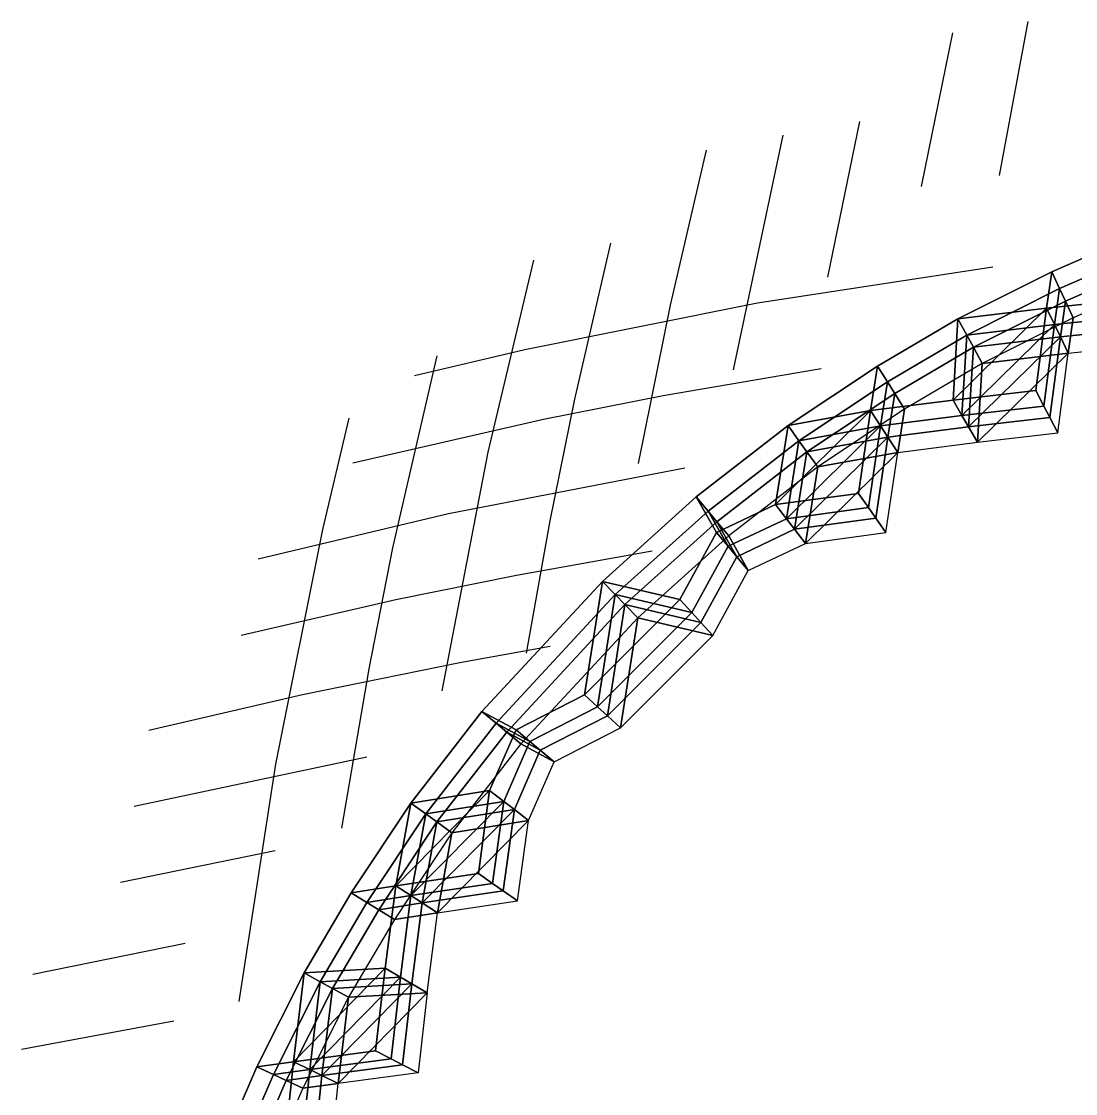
# Model space of a CAD drawing. Extents: x -21.3 to 21.3, y -21.5 to 21.5.
# Drawn here: x -19.89 to -7.74, y 7.7 to 20.06 of the extents above; entities that cross this region are included whole.
import ezdxf

# ---------------------------------------------------------------- set-up
doc = ezdxf.new("R2010")
doc.units = 0

msp = doc.modelspace()

# ---------------------------------------------------------------- linework, layer by layer
at = {"layer": 'Crown wall bottom'}
for points in [[(-7.92185, 16.98522, 29.79575), (-7.97967, 16.56951, 30.0136), (-7.04653, 16.66805, 30.19209), (-6.95393, 17.40565, 29.79473)], [(-7.85433, 16.84046, 29.54181), (-7.91166, 16.42829, 29.7578), (-6.98648, 16.52599, 29.93477), (-6.89466, 17.25731, 29.5408)], [(-7.76431, 16.64744, 29.20322), (-7.82099, 16.24, 29.41674), (-6.9064, 16.33658, 29.59168), (-6.81564, 17.05952, 29.20223)], [(-7.92185, 16.98522, 29.79575), (-7.92185, 16.98522, 29.79575), (-8.99236, 16.44796, 29.79332), (-7.97967, 16.56951, 30.0136)], [(-7.85433, 16.84046, 29.54181), (-7.85433, 16.84046, 29.54181), (-8.91572, 16.30778, 29.5394), (-7.91166, 16.42829, 29.7578)], [(-9.04688, 15.52295, 30.26932), (-9.04688, 15.52295, 30.26932), (-8.10371, 15.63107, 30.48015), (-7.97967, 16.56951, 30.0136)], [(-8.99236, 16.44796, 29.79332), (-8.99236, 16.44796, 29.79332), (-9.04688, 15.52295, 30.26932), (-7.97967, 16.56951, 30.0136)], [(-7.76431, 16.64744, 29.20322), (-7.76431, 16.64744, 29.20322), (-8.81354, 16.12087, 29.20084), (-7.82099, 16.24, 29.41674)], [(-8.99236, 16.44796, 29.79332), (-9.90708, 15.90917, 29.79577), (-9.98647, 15.40254, 30.03452), (-9.04688, 15.52295, 30.26932)], [(-8.96978, 15.39065, 30.01135), (-8.96978, 15.39065, 30.01135), (-8.03465, 15.49785, 30.22038), (-7.91166, 16.42829, 29.7578)], [(-8.91572, 16.30778, 29.5394), (-8.91572, 16.30778, 29.5394), (-8.96978, 15.39065, 30.01135), (-7.91166, 16.42829, 29.7578)], [(-8.91572, 16.30778, 29.5394), (-9.82265, 15.77358, 29.54183), (-9.90135, 15.27127, 29.77854), (-8.96978, 15.39065, 30.01135)], [(-8.86697, 15.21426, 29.66738), (-8.86697, 15.21426, 29.66738), (-7.94256, 15.32022, 29.87401), (-7.82099, 16.24, 29.41674)], [(-8.81354, 16.12087, 29.20084), (-8.81354, 16.12087, 29.20084), (-8.86697, 15.21426, 29.66738), (-7.82099, 16.24, 29.41674)], [(-8.81354, 16.12087, 29.20084), (-9.71007, 15.5928, 29.20324), (-9.78787, 15.09624, 29.43724), (-8.86697, 15.21426, 29.66738)], [(-9.90708, 15.90917, 29.79577), (-9.90708, 15.90917, 29.79577), (-10.9283, 15.23136, 29.79292), (-9.98647, 15.40254, 30.03452)], [(-9.82265, 15.77358, 29.54183), (-9.82265, 15.77358, 29.54183), (-10.83516, 15.10155, 29.539), (-9.90135, 15.27127, 29.77854)], [(-9.71007, 15.5928, 29.20324), (-9.71007, 15.5928, 29.20324), (-10.71098, 14.92847, 29.20044), (-9.78787, 15.09624, 29.43724)], [(-11.07177, 14.33134, 30.18391), (-11.07177, 14.33134, 30.18391), (-10.12586, 14.45946, 30.45375), (-9.98647, 15.40254, 30.03452)], [(-9.98647, 15.40254, 30.03452), (-9.98647, 15.40254, 30.03452), (-10.9283, 15.23136, 29.79292), (-11.07177, 14.33134, 30.18391)], [(-10.9283, 15.23136, 29.79292), (-11.97444, 14.41939, 29.79486), (-11.74517, 14.0134, 30.07849), (-11.07177, 14.33134, 30.18391)], [(-10.97741, 14.2092, 29.92666), (-10.97741, 14.2092, 29.92666), (-10.03956, 14.33623, 30.1942), (-9.90135, 15.27127, 29.77854)], [(-9.90135, 15.27127, 29.77854), (-9.90135, 15.27127, 29.77854), (-10.83516, 15.10155, 29.539), (-10.97741, 14.2092, 29.92666)], [(-10.83516, 15.10155, 29.539), (-11.87239, 14.2965, 29.54093), (-11.64507, 13.89397, 29.82214), (-10.97741, 14.2092, 29.92666)], [(-10.85159, 14.04634, 29.58366), (-10.85159, 14.04634, 29.58366), (-9.92449, 14.17192, 29.84814), (-9.78787, 15.09624, 29.43724)], [(-9.78787, 15.09624, 29.43724), (-9.78787, 15.09624, 29.43724), (-10.71098, 14.92847, 29.20044), (-10.85159, 14.04634, 29.58366)], [(-10.71098, 14.92847, 29.20044), (-11.73631, 14.13264, 29.20235), (-11.5116, 13.73473, 29.48034), (-10.85159, 14.04634, 29.58366)], [(-11.97444, 14.41939, 29.79486), (-13.04614, 13.45621, 29.79545), (-12.16107, 13.24926, 30.25898), (-11.74517, 14.0134, 30.07849)], [(-11.87239, 14.2965, 29.54093), (-12.93495, 13.34152, 29.54151), (-12.05742, 13.13634, 30.00109), (-11.64507, 13.89397, 29.82214)], [(-11.73631, 14.13264, 29.20235), (-12.7867, 13.18861, 29.20292), (-11.91923, 12.98578, 29.65723), (-11.5116, 13.73473, 29.48034)], [(-14.41939, 11.97444, 29.79486), (-14.02915, 11.76349, 30.06399), (-13.24926, 12.16107, 30.25898), (-13.04614, 13.45621, 29.79545)], [(-13.04614, 13.45621, 29.79545), (-13.04614, 13.45621, 29.79545), (-13.24926, 12.16107, 30.25898), (-12.16107, 13.24926, 30.25898)], [(-14.2965, 11.87239, 29.54093), (-13.90958, 11.66324, 29.80776), (-13.13634, 12.05742, 30.00109), (-12.93495, 13.34152, 29.54151)], [(-12.93495, 13.34152, 29.54151), (-12.93495, 13.34152, 29.54151), (-13.13634, 12.05742, 30.00109), (-12.05742, 13.13634, 30.00109)], [(-14.13264, 11.73631, 29.20235), (-13.75016, 11.52956, 29.46612), (-12.98578, 11.91923, 29.65723), (-12.7867, 13.18861, 29.20292)], [(-12.7867, 13.18861, 29.20292), (-12.7867, 13.18861, 29.20292), (-12.98578, 11.91923, 29.65723), (-11.91923, 12.98578, 29.65723)], [(-14.41939, 11.97444, 29.79486), (-15.23136, 10.9283, 29.79292), (-14.33134, 11.07177, 30.18391), (-14.02915, 11.76349, 30.06399)], [(-14.2965, 11.87239, 29.54093), (-15.10155, 10.83516, 29.539), (-14.2092, 10.97741, 29.92666), (-13.90958, 11.66324, 29.80776)], [(-14.13264, 11.73631, 29.20235), (-14.92847, 10.71098, 29.20044), (-14.04634, 10.85159, 29.58366), (-13.75016, 11.52956, 29.46612)], [(-15.40254, 9.98647, 30.03452), (-15.40254, 9.98647, 30.03452), (-14.45946, 10.12586, 30.45375), (-14.33134, 11.07177, 30.18391)], [(-14.33134, 11.07177, 30.18391), (-14.33134, 11.07177, 30.18391), (-15.23136, 10.9283, 29.79292), (-15.40254, 9.98647, 30.03452)], [(-15.23136, 10.9283, 29.79292), (-15.23136, 10.9283, 29.79292), (-15.90917, 9.90708, 29.79577), (-15.40254, 9.98647, 30.03452)], [(-15.27127, 9.90135, 29.77854), (-15.27127, 9.90135, 29.77854), (-14.33623, 10.03956, 30.1942), (-14.2092, 10.97741, 29.92666)], [(-14.2092, 10.97741, 29.92666), (-14.2092, 10.97741, 29.92666), (-15.10155, 10.83516, 29.539), (-15.27127, 9.90135, 29.77854)], [(-15.10155, 10.83516, 29.539), (-15.10155, 10.83516, 29.539), (-15.77358, 9.82265, 29.54183), (-15.27127, 9.90135, 29.77854)], [(-15.09624, 9.78787, 29.43724), (-15.09624, 9.78787, 29.43724), (-14.17192, 9.92449, 29.84814), (-14.04634, 10.85159, 29.58366)], [(-14.04634, 10.85159, 29.58366), (-14.04634, 10.85159, 29.58366), (-14.92847, 10.71098, 29.20044), (-15.09624, 9.78787, 29.43724)], [(-14.92847, 10.71098, 29.20044), (-14.92847, 10.71098, 29.20044), (-15.5928, 9.71007, 29.20324), (-15.09624, 9.78787, 29.43724)], [(-15.90917, 9.90708, 29.79577), (-16.44796, 8.99236, 29.79332), (-15.52295, 9.04688, 30.26932), (-15.40254, 9.98647, 30.03452)], [(-15.77358, 9.82265, 29.54183), (-16.30778, 8.91572, 29.5394), (-15.39065, 8.96978, 30.01135), (-15.27127, 9.90135, 29.77854)], [(-15.5928, 9.71007, 29.20324), (-16.12087, 8.81354, 29.20084), (-15.21426, 8.86697, 29.66738), (-15.09624, 9.78787, 29.43724)], [(-15.63107, 8.10371, 30.48015), (-15.63107, 8.10371, 30.48015), (-16.56951, 7.97967, 30.0136), (-15.52295, 9.04688, 30.26932)], [(-16.44796, 8.99236, 29.79332), (-16.44796, 8.99236, 29.79332), (-16.56951, 7.97967, 30.0136), (-15.52295, 9.04688, 30.26932)], [(-16.44796, 8.99236, 29.79332), (-16.44796, 8.99236, 29.79332), (-16.98522, 7.92185, 29.79575), (-16.56951, 7.97967, 30.0136)], [(-16.30778, 8.91572, 29.5394), (-16.30778, 8.91572, 29.5394), (-16.84046, 7.85433, 29.54181), (-16.42829, 7.91166, 29.7578)], [(-15.49785, 8.03465, 30.22038), (-15.49785, 8.03465, 30.22038), (-16.42829, 7.91166, 29.7578), (-15.39065, 8.96978, 30.01135)], [(-16.30778, 8.91572, 29.5394), (-16.30778, 8.91572, 29.5394), (-16.42829, 7.91166, 29.7578), (-15.39065, 8.96978, 30.01135)], [(-16.12087, 8.81354, 29.20084), (-16.12087, 8.81354, 29.20084), (-16.64744, 7.76431, 29.20322), (-16.24, 7.82099, 29.41674)], [(-15.32022, 7.94256, 29.87401), (-15.32022, 7.94256, 29.87401), (-16.24, 7.82099, 29.41674), (-15.21426, 8.86697, 29.66738)], [(-16.12087, 8.81354, 29.20084), (-16.12087, 8.81354, 29.20084), (-16.24, 7.82099, 29.41674), (-15.21426, 8.86697, 29.66738)], [(-16.98522, 7.92185, 29.79575), (-17.40565, 6.95393, 29.79473), (-16.66805, 7.04653, 30.19209), (-16.56951, 7.97967, 30.0136)], [(-16.84046, 7.85433, 29.54181), (-17.25731, 6.89466, 29.5408), (-16.52599, 6.98648, 29.93477), (-16.42829, 7.91166, 29.7578)], [(-16.64744, 7.76431, 29.20322), (-17.05952, 6.81564, 29.20223), (-16.33658, 6.9064, 29.59168), (-16.24, 7.82099, 29.41674)]]:
    msp.add_3dface(points, dxfattribs=at)
at = {"layer": 'Crown wall side1'}
for points in [[(-7.92185, 16.98522, 29.79575), (-7.97967, 16.56951, 30.0136), (-8.07035, 16.7578, 30.35466), (-8.01187, 17.17823, 30.13434)], [(-7.92185, 16.98522, 29.79575), (-7.92185, 16.98522, 29.79575), (-8.01187, 17.17823, 30.13434)], [(-7.85433, 16.84046, 29.54181), (-7.91166, 16.42829, 29.7578), (-7.97967, 16.56951, 30.0136), (-7.92185, 16.98522, 29.79575)], [(-7.85433, 16.84046, 29.54181), (-7.85433, 16.84046, 29.54181), (-7.92185, 16.98522, 29.79575)], [(-7.76431, 16.64744, 29.20322), (-7.82099, 16.24, 29.41674), (-7.91166, 16.42829, 29.7578), (-7.85433, 16.84046, 29.54181)], [(-7.76431, 16.64744, 29.20322), (-7.76431, 16.64744, 29.20322), (-7.85433, 16.84046, 29.54181)], [(-8.99236, 16.44796, 29.79332), (-9.90708, 15.90917, 29.79577), (-10.01966, 16.08996, 30.13436), (-9.09455, 16.63487, 30.13188)], [(-8.99236, 16.44796, 29.79332), (-8.99236, 16.44796, 29.79332), (-9.09455, 16.63487, 30.13188)], [(-8.91572, 16.30778, 29.5394), (-9.82265, 15.77358, 29.54183), (-9.90708, 15.90917, 29.79577), (-8.99236, 16.44796, 29.79332)], [(-8.91572, 16.30778, 29.5394), (-8.91572, 16.30778, 29.5394), (-8.99236, 16.44796, 29.79332)], [(-8.81354, 16.12087, 29.20084), (-9.71007, 15.5928, 29.20324), (-9.82265, 15.77358, 29.54183), (-8.91572, 16.30778, 29.5394)], [(-8.81354, 16.12087, 29.20084), (-8.81354, 16.12087, 29.20084), (-8.91572, 16.30778, 29.5394)], [(-9.90708, 15.90917, 29.79577), (-9.90708, 15.90917, 29.79577), (-10.01966, 16.08996, 30.13436)], [(-9.82265, 15.77358, 29.54183), (-9.82265, 15.77358, 29.54183), (-9.90708, 15.90917, 29.79577)], [(-9.71007, 15.5928, 29.20324), (-9.71007, 15.5928, 29.20324), (-9.82265, 15.77358, 29.54183)], [(-9.04688, 15.52295, 30.26932), (-9.04688, 15.52295, 30.26932), (-9.14969, 15.69935, 30.61329)], [(-9.98647, 15.40254, 30.03452), (-9.98647, 15.40254, 30.03452), (-10.09995, 15.57757, 30.37582)], [(-8.96978, 15.39065, 30.01135), (-8.96978, 15.39065, 30.01135), (-9.04688, 15.52295, 30.26932)], [(-10.9283, 15.23136, 29.79292), (-11.97444, 14.41939, 29.79486), (-12.11052, 14.58325, 30.13344), (-11.05249, 15.40445, 30.13147)], [(-9.90135, 15.27127, 29.77854), (-9.90135, 15.27127, 29.77854), (-9.98647, 15.40254, 30.03452)], [(-8.86697, 15.21426, 29.66738), (-8.86697, 15.21426, 29.66738), (-8.96978, 15.39065, 30.01135)], [(-10.83516, 15.10155, 29.539), (-11.87239, 14.2965, 29.54093), (-11.97444, 14.41939, 29.79486), (-10.9283, 15.23136, 29.79292)], [(-9.78787, 15.09624, 29.43724), (-9.78787, 15.09624, 29.43724), (-9.90135, 15.27127, 29.77854)], [(-10.71098, 14.92847, 29.20044), (-11.73631, 14.13264, 29.20235), (-11.87239, 14.2965, 29.54093), (-10.83516, 15.10155, 29.539)], [(-11.97444, 14.41939, 29.79486), (-13.04614, 13.45621, 29.79545), (-13.19439, 13.60912, 30.13403), (-12.11052, 14.58325, 30.13344)], [(-11.07177, 14.33134, 30.18391), (-11.07177, 14.33134, 30.18391), (-11.19759, 14.4942, 30.52691)], [(-11.87239, 14.2965, 29.54093), (-12.93495, 13.34152, 29.54151), (-13.04614, 13.45621, 29.79545), (-11.97444, 14.41939, 29.79486)], [(-11.73631, 14.13264, 29.20235), (-12.7867, 13.18861, 29.20292), (-12.93495, 13.34152, 29.54151), (-11.87239, 14.2965, 29.54093)], [(-10.97741, 14.2092, 29.92666), (-10.97741, 14.2092, 29.92666), (-11.07177, 14.33134, 30.18391)], [(-10.85159, 14.04634, 29.58366), (-10.85159, 14.04634, 29.58366), (-10.97741, 14.2092, 29.92666)], [(-13.04614, 13.45621, 29.79545), (-13.04614, 13.45621, 29.79545), (-13.19439, 13.60912, 30.13403)], [(-12.93495, 13.34152, 29.54151), (-12.93495, 13.34152, 29.54151), (-13.04614, 13.45621, 29.79545)], [(-12.7867, 13.18861, 29.20292), (-12.7867, 13.18861, 29.20292), (-12.93495, 13.34152, 29.54151)], [(-14.41939, 11.97444, 29.79486), (-15.23136, 10.9283, 29.79292), (-15.40445, 11.05249, 30.13147), (-14.58325, 12.11052, 30.13344)], [(-14.41939, 11.97444, 29.79486), (-14.02915, 11.76349, 30.06399), (-14.18857, 11.89717, 30.40562), (-14.58325, 12.11052, 30.13344)], [(-14.2965, 11.87239, 29.54093), (-15.10155, 10.83516, 29.539), (-15.23136, 10.9283, 29.79292), (-14.41939, 11.97444, 29.79486)], [(-14.13264, 11.73631, 29.20235), (-14.92847, 10.71098, 29.20044), (-15.10155, 10.83516, 29.539), (-14.2965, 11.87239, 29.54093)], [(-14.2965, 11.87239, 29.54093), (-13.90958, 11.66324, 29.80776), (-14.02915, 11.76349, 30.06399), (-14.41939, 11.97444, 29.79486)], [(-14.13264, 11.73631, 29.20235), (-13.75016, 11.52956, 29.46612), (-13.90958, 11.66324, 29.80776), (-14.2965, 11.87239, 29.54093)], [(-14.33134, 11.07177, 30.18391), (-14.33134, 11.07177, 30.18391), (-14.4942, 11.19759, 30.52691)], [(-15.23136, 10.9283, 29.79292), (-15.23136, 10.9283, 29.79292), (-15.40445, 11.05249, 30.13147)], [(-14.2092, 10.97741, 29.92666), (-14.2092, 10.97741, 29.92666), (-14.33134, 11.07177, 30.18391)], [(-15.10155, 10.83516, 29.539), (-15.10155, 10.83516, 29.539), (-15.23136, 10.9283, 29.79292)], [(-14.04634, 10.85159, 29.58366), (-14.04634, 10.85159, 29.58366), (-14.2092, 10.97741, 29.92666)], [(-14.92847, 10.71098, 29.20044), (-14.92847, 10.71098, 29.20044), (-15.10155, 10.83516, 29.539)], [(-15.90917, 9.90708, 29.79577), (-16.44796, 8.99236, 29.79332), (-16.63487, 9.09455, 30.13188), (-16.08996, 10.01966, 30.13436)], [(-15.40254, 9.98647, 30.03452), (-15.40254, 9.98647, 30.03452), (-15.57757, 10.09995, 30.37582)], [(-15.77358, 9.82265, 29.54183), (-16.30778, 8.91572, 29.5394), (-16.44796, 8.99236, 29.79332), (-15.90917, 9.90708, 29.79577)], [(-15.27127, 9.90135, 29.77854), (-15.27127, 9.90135, 29.77854), (-15.40254, 9.98647, 30.03452)], [(-15.09624, 9.78787, 29.43724), (-15.09624, 9.78787, 29.43724), (-15.27127, 9.90135, 29.77854)], [(-15.5928, 9.71007, 29.20324), (-16.12087, 8.81354, 29.20084), (-16.30778, 8.91572, 29.5394), (-15.77358, 9.82265, 29.54183)], [(-16.44796, 8.99236, 29.79332), (-16.44796, 8.99236, 29.79332), (-16.63487, 9.09455, 30.13188)], [(-16.44796, 8.99236, 29.79332), (-16.44796, 8.99236, 29.79332), (-16.63487, 9.09455, 30.13188)], [(-16.30778, 8.91572, 29.5394), (-16.30778, 8.91572, 29.5394), (-16.44796, 8.99236, 29.79332)], [(-16.30778, 8.91572, 29.5394), (-16.30778, 8.91572, 29.5394), (-16.44796, 8.99236, 29.79332)], [(-16.12087, 8.81354, 29.20084), (-16.12087, 8.81354, 29.20084), (-16.30778, 8.91572, 29.5394)], [(-16.12087, 8.81354, 29.20084), (-16.12087, 8.81354, 29.20084), (-16.30778, 8.91572, 29.5394)], [(-15.63107, 8.10371, 30.48015), (-15.63107, 8.10371, 30.48015), (-15.8087, 8.1958, 30.82651)], [(-15.49785, 8.03465, 30.22038), (-15.49785, 8.03465, 30.22038), (-15.63107, 8.10371, 30.48015)], [(-15.32022, 7.94256, 29.87401), (-15.32022, 7.94256, 29.87401), (-15.49785, 8.03465, 30.22038)], [(-16.98522, 7.92185, 29.79575), (-17.40565, 6.95393, 29.79473), (-17.60344, 7.03295, 30.13331), (-17.17823, 8.01187, 30.13434)], [(-16.84046, 7.85433, 29.54181), (-17.25731, 6.89466, 29.5408), (-17.40565, 6.95393, 29.79473), (-16.98522, 7.92185, 29.79575)], [(-16.64744, 7.76431, 29.20322), (-17.05952, 6.81564, 29.20223), (-17.25731, 6.89466, 29.5408), (-16.84046, 7.85433, 29.54181)]]:
    msp.add_3dface(points, dxfattribs=at)
at = {"layer": 'Crown wall side2'}
for points in [[(-7.92185, 16.98522, 29.79575), (-8.99236, 16.44796, 29.79332), (-9.09455, 16.63487, 30.13188), (-8.01187, 17.17823, 30.13434)], [(-7.85433, 16.84046, 29.54181), (-8.91572, 16.30778, 29.5394), (-8.99236, 16.44796, 29.79332), (-7.92185, 16.98522, 29.79575)], [(-7.76431, 16.64744, 29.20322), (-8.81354, 16.12087, 29.20084), (-8.91572, 16.30778, 29.5394), (-7.85433, 16.84046, 29.54181)], [(-7.97967, 16.56951, 30.0136), (-7.04653, 16.66805, 30.19209), (-7.12661, 16.85746, 30.53518), (-8.07035, 16.7578, 30.35466)], [(-8.99236, 16.44796, 29.79332), (-9.04688, 15.52295, 30.26932), (-9.14969, 15.69935, 30.61329), (-9.09455, 16.63487, 30.13188)], [(-7.91166, 16.42829, 29.7578), (-6.98648, 16.52599, 29.93477), (-7.04653, 16.66805, 30.19209), (-7.97967, 16.56951, 30.0136)], [(-8.91572, 16.30778, 29.5394), (-8.96978, 15.39065, 30.01135), (-9.04688, 15.52295, 30.26932), (-8.99236, 16.44796, 29.79332)], [(-7.82099, 16.24, 29.41674), (-6.9064, 16.33658, 29.59168), (-6.98648, 16.52599, 29.93477), (-7.91166, 16.42829, 29.7578)], [(-8.81354, 16.12087, 29.20084), (-8.86697, 15.21426, 29.66738), (-8.96978, 15.39065, 30.01135), (-8.91572, 16.30778, 29.5394)], [(-9.90708, 15.90917, 29.79577), (-10.9283, 15.23136, 29.79292), (-11.05249, 15.40445, 30.13147), (-10.01966, 16.08996, 30.13436)], [(-9.90708, 15.90917, 29.79577), (-9.98647, 15.40254, 30.03452), (-10.09995, 15.57757, 30.37582), (-10.01966, 16.08996, 30.13436)], [(-9.82265, 15.77358, 29.54183), (-10.83516, 15.10155, 29.539), (-10.9283, 15.23136, 29.79292), (-9.90708, 15.90917, 29.79577)], [(-9.82265, 15.77358, 29.54183), (-9.90135, 15.27127, 29.77854), (-9.98647, 15.40254, 30.03452), (-9.90708, 15.90917, 29.79577)], [(-9.71007, 15.5928, 29.20324), (-10.71098, 14.92847, 29.20044), (-10.83516, 15.10155, 29.539), (-9.82265, 15.77358, 29.54183)], [(-9.71007, 15.5928, 29.20324), (-9.78787, 15.09624, 29.43724), (-9.90135, 15.27127, 29.77854), (-9.82265, 15.77358, 29.54183)], [(-9.04688, 15.52295, 30.26932), (-8.10371, 15.63107, 30.48015), (-8.1958, 15.8087, 30.82651), (-9.14969, 15.69935, 30.61329)], [(-9.98647, 15.40254, 30.03452), (-10.9283, 15.23136, 29.79292), (-11.05249, 15.40445, 30.13147), (-10.09995, 15.57757, 30.37582)], [(-8.96978, 15.39065, 30.01135), (-8.03465, 15.49785, 30.22038), (-8.10371, 15.63107, 30.48015), (-9.04688, 15.52295, 30.26932)], [(-8.86697, 15.21426, 29.66738), (-7.94256, 15.32022, 29.87401), (-8.03465, 15.49785, 30.22038), (-8.96978, 15.39065, 30.01135)], [(-9.90135, 15.27127, 29.77854), (-10.83516, 15.10155, 29.539), (-10.9283, 15.23136, 29.79292), (-9.98647, 15.40254, 30.03452)], [(-9.78787, 15.09624, 29.43724), (-10.71098, 14.92847, 29.20044), (-10.83516, 15.10155, 29.539), (-9.90135, 15.27127, 29.77854)], [(-11.07177, 14.33134, 30.18391), (-10.12586, 14.45946, 30.45375), (-10.24093, 14.62377, 30.79982), (-11.19759, 14.4942, 30.52691)], [(-11.97444, 14.41939, 29.79486), (-11.74517, 14.0134, 30.07849), (-11.87863, 14.17265, 30.42029), (-12.11052, 14.58325, 30.13344)], [(-11.87239, 14.2965, 29.54093), (-11.64507, 13.89397, 29.82214), (-11.74517, 14.0134, 30.07849), (-11.97444, 14.41939, 29.79486)], [(-10.97741, 14.2092, 29.92666), (-10.03956, 14.33623, 30.1942), (-10.12586, 14.45946, 30.45375), (-11.07177, 14.33134, 30.18391)], [(-11.73631, 14.13264, 29.20235), (-11.5116, 13.73473, 29.48034), (-11.64507, 13.89397, 29.82214), (-11.87239, 14.2965, 29.54093)], [(-10.85159, 14.04634, 29.58366), (-9.92449, 14.17192, 29.84814), (-10.03956, 14.33623, 30.1942), (-10.97741, 14.2092, 29.92666)], [(-13.04614, 13.45621, 29.79545), (-13.24926, 12.16107, 30.25898), (-13.39982, 12.29926, 30.60283), (-13.19439, 13.60912, 30.13403)], [(-13.04614, 13.45621, 29.79545), (-12.16107, 13.24926, 30.25898), (-12.29926, 13.39982, 30.60283), (-13.19439, 13.60912, 30.13403)], [(-12.93495, 13.34152, 29.54151), (-13.13634, 12.05742, 30.00109), (-13.24926, 12.16107, 30.25898), (-13.04614, 13.45621, 29.79545)], [(-12.93495, 13.34152, 29.54151), (-12.05742, 13.13634, 30.00109), (-12.16107, 13.24926, 30.25898), (-13.04614, 13.45621, 29.79545)], [(-12.7867, 13.18861, 29.20292), (-12.98578, 11.91923, 29.65723), (-13.13634, 12.05742, 30.00109), (-12.93495, 13.34152, 29.54151)], [(-12.7867, 13.18861, 29.20292), (-11.91923, 12.98578, 29.65723), (-12.05742, 13.13634, 30.00109), (-12.93495, 13.34152, 29.54151)], [(-14.02915, 11.76349, 30.06399), (-13.24926, 12.16107, 30.25898), (-13.39982, 12.29926, 30.60283), (-14.18857, 11.89717, 30.40562)], [(-13.90958, 11.66324, 29.80776), (-13.13634, 12.05742, 30.00109), (-13.24926, 12.16107, 30.25898), (-14.02915, 11.76349, 30.06399)], [(-13.75016, 11.52956, 29.46612), (-12.98578, 11.91923, 29.65723), (-13.13634, 12.05742, 30.00109), (-13.90958, 11.66324, 29.80776)], [(-15.23136, 10.9283, 29.79292), (-14.33134, 11.07177, 30.18391), (-14.4942, 11.19759, 30.52691), (-15.40445, 11.05249, 30.13147)], [(-14.33134, 11.07177, 30.18391), (-15.23136, 10.9283, 29.79292), (-15.40445, 11.05249, 30.13147), (-14.4942, 11.19759, 30.52691)], [(-15.23136, 10.9283, 29.79292), (-15.90917, 9.90708, 29.79577), (-16.08996, 10.01966, 30.13436), (-15.40445, 11.05249, 30.13147)], [(-15.10155, 10.83516, 29.539), (-14.2092, 10.97741, 29.92666), (-14.33134, 11.07177, 30.18391), (-15.23136, 10.9283, 29.79292)], [(-14.2092, 10.97741, 29.92666), (-15.10155, 10.83516, 29.539), (-15.23136, 10.9283, 29.79292), (-14.33134, 11.07177, 30.18391)], [(-15.10155, 10.83516, 29.539), (-15.77358, 9.82265, 29.54183), (-15.90917, 9.90708, 29.79577), (-15.23136, 10.9283, 29.79292)], [(-14.92847, 10.71098, 29.20044), (-14.04634, 10.85159, 29.58366), (-14.2092, 10.97741, 29.92666), (-15.10155, 10.83516, 29.539)], [(-14.04634, 10.85159, 29.58366), (-14.92847, 10.71098, 29.20044), (-15.10155, 10.83516, 29.539), (-14.2092, 10.97741, 29.92666)], [(-14.92847, 10.71098, 29.20044), (-15.5928, 9.71007, 29.20324), (-15.77358, 9.82265, 29.54183), (-15.10155, 10.83516, 29.539)], [(-15.40254, 9.98647, 30.03452), (-14.45946, 10.12586, 30.45375), (-14.62377, 10.24093, 30.79982), (-15.57757, 10.09995, 30.37582)], [(-15.27127, 9.90135, 29.77854), (-14.33623, 10.03956, 30.1942), (-14.45946, 10.12586, 30.45375), (-15.40254, 9.98647, 30.03452)], [(-15.09624, 9.78787, 29.43724), (-14.17192, 9.92449, 29.84814), (-14.33623, 10.03956, 30.1942), (-15.27127, 9.90135, 29.77854)], [(-16.44796, 8.99236, 29.79332), (-15.52295, 9.04688, 30.26932), (-15.69935, 9.14969, 30.61329), (-16.63487, 9.09455, 30.13188)], [(-16.44796, 8.99236, 29.79332), (-16.98522, 7.92185, 29.79575), (-17.17823, 8.01187, 30.13434), (-16.63487, 9.09455, 30.13188)], [(-16.44796, 8.99236, 29.79332), (-16.56951, 7.97967, 30.0136), (-16.7578, 8.07035, 30.35466), (-16.63487, 9.09455, 30.13188)], [(-16.30778, 8.91572, 29.5394), (-15.39065, 8.96978, 30.01135), (-15.52295, 9.04688, 30.26932), (-16.44796, 8.99236, 29.79332)], [(-16.30778, 8.91572, 29.5394), (-16.84046, 7.85433, 29.54181), (-16.98522, 7.92185, 29.79575), (-16.44796, 8.99236, 29.79332)], [(-16.12087, 8.81354, 29.20084), (-16.64744, 7.76431, 29.20322), (-16.84046, 7.85433, 29.54181), (-16.30778, 8.91572, 29.5394)], [(-16.30778, 8.91572, 29.5394), (-16.42829, 7.91166, 29.7578), (-16.56951, 7.97967, 30.0136), (-16.44796, 8.99236, 29.79332)], [(-16.12087, 8.81354, 29.20084), (-16.24, 7.82099, 29.41674), (-16.42829, 7.91166, 29.7578), (-16.30778, 8.91572, 29.5394)], [(-16.12087, 8.81354, 29.20084), (-15.21426, 8.86697, 29.66738), (-15.39065, 8.96978, 30.01135), (-16.30778, 8.91572, 29.5394)], [(-15.63107, 8.10371, 30.48015), (-16.56951, 7.97967, 30.0136), (-16.7578, 8.07035, 30.35466), (-15.8087, 8.1958, 30.82651)], [(-15.49785, 8.03465, 30.22038), (-16.42829, 7.91166, 29.7578), (-16.56951, 7.97967, 30.0136), (-15.63107, 8.10371, 30.48015)], [(-15.32022, 7.94256, 29.87401), (-16.24, 7.82099, 29.41674), (-16.42829, 7.91166, 29.7578), (-15.49785, 8.03465, 30.22038)]]:
    msp.add_3dface(points, dxfattribs=at)
at = {"layer": 'Crown wall side3'}
for points in [[(-9.04688, 15.52295, 30.26932), (-7.97967, 16.56951, 30.0136), (-8.07035, 16.7578, 30.35466), (-9.14969, 15.69935, 30.61329)], [(-8.99236, 16.44796, 29.79332), (-7.97967, 16.56951, 30.0136), (-8.07035, 16.7578, 30.35466), (-9.09455, 16.63487, 30.13188)], [(-8.10371, 15.63107, 30.48015), (-7.97967, 16.56951, 30.0136), (-8.07035, 16.7578, 30.35466), (-8.1958, 15.8087, 30.82651)], [(-8.96978, 15.39065, 30.01135), (-7.91166, 16.42829, 29.7578), (-7.97967, 16.56951, 30.0136), (-9.04688, 15.52295, 30.26932)], [(-8.91572, 16.30778, 29.5394), (-7.91166, 16.42829, 29.7578), (-7.97967, 16.56951, 30.0136), (-8.99236, 16.44796, 29.79332)], [(-8.03465, 15.49785, 30.22038), (-7.91166, 16.42829, 29.7578), (-7.97967, 16.56951, 30.0136), (-8.10371, 15.63107, 30.48015)], [(-8.86697, 15.21426, 29.66738), (-7.82099, 16.24, 29.41674), (-7.91166, 16.42829, 29.7578), (-8.96978, 15.39065, 30.01135)], [(-8.81354, 16.12087, 29.20084), (-7.82099, 16.24, 29.41674), (-7.91166, 16.42829, 29.7578), (-8.91572, 16.30778, 29.5394)], [(-7.94256, 15.32022, 29.87401), (-7.82099, 16.24, 29.41674), (-7.91166, 16.42829, 29.7578), (-8.03465, 15.49785, 30.22038)], [(-9.98647, 15.40254, 30.03452), (-9.04688, 15.52295, 30.26932), (-9.14969, 15.69935, 30.61329), (-10.09995, 15.57757, 30.37582)], [(-10.9283, 15.23136, 29.79292), (-9.98647, 15.40254, 30.03452), (-10.09995, 15.57757, 30.37582), (-11.05249, 15.40445, 30.13147)], [(-10.12586, 14.45946, 30.45375), (-9.98647, 15.40254, 30.03452), (-10.09995, 15.57757, 30.37582), (-10.24093, 14.62377, 30.79982)], [(-9.90135, 15.27127, 29.77854), (-8.96978, 15.39065, 30.01135), (-9.04688, 15.52295, 30.26932), (-9.98647, 15.40254, 30.03452)], [(-10.9283, 15.23136, 29.79292), (-11.07177, 14.33134, 30.18391), (-11.19759, 14.4942, 30.52691), (-11.05249, 15.40445, 30.13147)], [(-10.83516, 15.10155, 29.539), (-9.90135, 15.27127, 29.77854), (-9.98647, 15.40254, 30.03452), (-10.9283, 15.23136, 29.79292)], [(-10.03956, 14.33623, 30.1942), (-9.90135, 15.27127, 29.77854), (-9.98647, 15.40254, 30.03452), (-10.12586, 14.45946, 30.45375)], [(-9.78787, 15.09624, 29.43724), (-8.86697, 15.21426, 29.66738), (-8.96978, 15.39065, 30.01135), (-9.90135, 15.27127, 29.77854)], [(-10.83516, 15.10155, 29.539), (-10.97741, 14.2092, 29.92666), (-11.07177, 14.33134, 30.18391), (-10.9283, 15.23136, 29.79292)], [(-10.71098, 14.92847, 29.20044), (-9.78787, 15.09624, 29.43724), (-9.90135, 15.27127, 29.77854), (-10.83516, 15.10155, 29.539)], [(-9.92449, 14.17192, 29.84814), (-9.78787, 15.09624, 29.43724), (-9.90135, 15.27127, 29.77854), (-10.03956, 14.33623, 30.1942)], [(-10.71098, 14.92847, 29.20044), (-10.85159, 14.04634, 29.58366), (-10.97741, 14.2092, 29.92666), (-10.83516, 15.10155, 29.539)], [(-11.74517, 14.0134, 30.07849), (-11.07177, 14.33134, 30.18391), (-11.19759, 14.4942, 30.52691), (-11.87863, 14.17265, 30.42029)], [(-11.64507, 13.89397, 29.82214), (-10.97741, 14.2092, 29.92666), (-11.07177, 14.33134, 30.18391), (-11.74517, 14.0134, 30.07849)], [(-12.16107, 13.24926, 30.25898), (-11.74517, 14.0134, 30.07849), (-11.87863, 14.17265, 30.42029), (-12.29926, 13.39982, 30.60283)], [(-11.5116, 13.73473, 29.48034), (-10.85159, 14.04634, 29.58366), (-10.97741, 14.2092, 29.92666), (-11.64507, 13.89397, 29.82214)], [(-12.05742, 13.13634, 30.00109), (-11.64507, 13.89397, 29.82214), (-11.74517, 14.0134, 30.07849), (-12.16107, 13.24926, 30.25898)], [(-11.91923, 12.98578, 29.65723), (-11.5116, 13.73473, 29.48034), (-11.64507, 13.89397, 29.82214), (-12.05742, 13.13634, 30.00109)], [(-13.24926, 12.16107, 30.25898), (-13.04614, 13.45621, 29.79545), (-13.19439, 13.60912, 30.13403), (-13.39982, 12.29926, 30.60283)], [(-13.24926, 12.16107, 30.25898), (-12.16107, 13.24926, 30.25898), (-12.29926, 13.39982, 30.60283), (-13.39982, 12.29926, 30.60283)], [(-13.13634, 12.05742, 30.00109), (-12.93495, 13.34152, 29.54151), (-13.04614, 13.45621, 29.79545), (-13.24926, 12.16107, 30.25898)], [(-13.13634, 12.05742, 30.00109), (-12.05742, 13.13634, 30.00109), (-12.16107, 13.24926, 30.25898), (-13.24926, 12.16107, 30.25898)], [(-12.98578, 11.91923, 29.65723), (-12.7867, 13.18861, 29.20292), (-12.93495, 13.34152, 29.54151), (-13.13634, 12.05742, 30.00109)], [(-12.98578, 11.91923, 29.65723), (-11.91923, 12.98578, 29.65723), (-12.05742, 13.13634, 30.00109), (-13.13634, 12.05742, 30.00109)], [(-14.33134, 11.07177, 30.18391), (-14.02915, 11.76349, 30.06399), (-14.18857, 11.89717, 30.40562), (-14.4942, 11.19759, 30.52691)], [(-14.2092, 10.97741, 29.92666), (-13.90958, 11.66324, 29.80776), (-14.02915, 11.76349, 30.06399), (-14.33134, 11.07177, 30.18391)], [(-14.04634, 10.85159, 29.58366), (-13.75016, 11.52956, 29.46612), (-13.90958, 11.66324, 29.80776), (-14.2092, 10.97741, 29.92666)], [(-14.45946, 10.12586, 30.45375), (-14.33134, 11.07177, 30.18391), (-14.4942, 11.19759, 30.52691), (-14.62377, 10.24093, 30.79982)], [(-15.23136, 10.9283, 29.79292), (-15.40254, 9.98647, 30.03452), (-15.57757, 10.09995, 30.37582), (-15.40445, 11.05249, 30.13147)], [(-14.33623, 10.03956, 30.1942), (-14.2092, 10.97741, 29.92666), (-14.33134, 11.07177, 30.18391), (-14.45946, 10.12586, 30.45375)], [(-15.10155, 10.83516, 29.539), (-15.27127, 9.90135, 29.77854), (-15.40254, 9.98647, 30.03452), (-15.23136, 10.9283, 29.79292)], [(-14.17192, 9.92449, 29.84814), (-14.04634, 10.85159, 29.58366), (-14.2092, 10.97741, 29.92666), (-14.33623, 10.03956, 30.1942)], [(-14.92847, 10.71098, 29.20044), (-15.09624, 9.78787, 29.43724), (-15.27127, 9.90135, 29.77854), (-15.10155, 10.83516, 29.539)], [(-15.90917, 9.90708, 29.79577), (-15.40254, 9.98647, 30.03452), (-15.57757, 10.09995, 30.37582), (-16.08996, 10.01966, 30.13436)], [(-15.52295, 9.04688, 30.26932), (-15.40254, 9.98647, 30.03452), (-15.57757, 10.09995, 30.37582), (-15.69935, 9.14969, 30.61329)], [(-15.77358, 9.82265, 29.54183), (-15.27127, 9.90135, 29.77854), (-15.40254, 9.98647, 30.03452), (-15.90917, 9.90708, 29.79577)], [(-15.5928, 9.71007, 29.20324), (-15.09624, 9.78787, 29.43724), (-15.27127, 9.90135, 29.77854), (-15.77358, 9.82265, 29.54183)], [(-15.39065, 8.96978, 30.01135), (-15.27127, 9.90135, 29.77854), (-15.40254, 9.98647, 30.03452), (-15.52295, 9.04688, 30.26932)], [(-15.21426, 8.86697, 29.66738), (-15.09624, 9.78787, 29.43724), (-15.27127, 9.90135, 29.77854), (-15.39065, 8.96978, 30.01135)], [(-16.56951, 7.97967, 30.0136), (-15.52295, 9.04688, 30.26932), (-15.69935, 9.14969, 30.61329), (-16.7578, 8.07035, 30.35466)], [(-16.56951, 7.97967, 30.0136), (-15.52295, 9.04688, 30.26932), (-15.69935, 9.14969, 30.61329), (-16.7578, 8.07035, 30.35466)], [(-16.42829, 7.91166, 29.7578), (-15.39065, 8.96978, 30.01135), (-15.52295, 9.04688, 30.26932), (-16.56951, 7.97967, 30.0136)], [(-16.42829, 7.91166, 29.7578), (-15.39065, 8.96978, 30.01135), (-15.52295, 9.04688, 30.26932), (-16.56951, 7.97967, 30.0136)], [(-16.24, 7.82099, 29.41674), (-15.21426, 8.86697, 29.66738), (-15.39065, 8.96978, 30.01135), (-16.42829, 7.91166, 29.7578)], [(-16.24, 7.82099, 29.41674), (-15.21426, 8.86697, 29.66738), (-15.39065, 8.96978, 30.01135), (-16.42829, 7.91166, 29.7578)], [(-16.98522, 7.92185, 29.79575), (-16.56951, 7.97967, 30.0136), (-16.7578, 8.07035, 30.35466), (-17.17823, 8.01187, 30.13434)], [(-16.66805, 7.04653, 30.19209), (-16.56951, 7.97967, 30.0136), (-16.7578, 8.07035, 30.35466), (-16.85746, 7.12661, 30.53518)], [(-16.84046, 7.85433, 29.54181), (-16.42829, 7.91166, 29.7578), (-16.56951, 7.97967, 30.0136), (-16.98522, 7.92185, 29.79575)], [(-16.64744, 7.76431, 29.20322), (-16.24, 7.82099, 29.41674), (-16.42829, 7.91166, 29.7578), (-16.84046, 7.85433, 29.54181)], [(-16.52599, 6.98648, 29.93477), (-16.42829, 7.91166, 29.7578), (-16.56951, 7.97967, 30.0136), (-16.66805, 7.04653, 30.19209)], [(-16.33658, 6.9064, 29.59168), (-16.24, 7.82099, 29.41674), (-16.42829, 7.91166, 29.7578), (-16.52599, 6.98648, 29.93477)]]:
    msp.add_3dface(points, dxfattribs=at)
at = {"layer": 'Crown wall side4'}
for points in [[(-6.95393, 17.40565, 29.79473), (-7.92185, 16.98522, 29.79575), (-8.01187, 17.17823, 30.13434), (-7.03295, 17.60344, 30.13331)], [(-6.89466, 17.25731, 29.5408), (-7.85433, 16.84046, 29.54181), (-7.92185, 16.98522, 29.79575), (-6.95393, 17.40565, 29.79473)], [(-6.81564, 17.05952, 29.20223), (-7.76431, 16.64744, 29.20322), (-7.85433, 16.84046, 29.54181), (-6.89466, 17.25731, 29.5408)], [(-7.97967, 16.56951, 30.0136), (-7.92185, 16.98522, 29.79575), (-8.01187, 17.17823, 30.13434), (-8.07035, 16.7578, 30.35466)], [(-7.91166, 16.42829, 29.7578), (-7.85433, 16.84046, 29.54181), (-7.92185, 16.98522, 29.79575), (-7.97967, 16.56951, 30.0136)], [(-7.82099, 16.24, 29.41674), (-7.76431, 16.64744, 29.20322), (-7.85433, 16.84046, 29.54181), (-7.91166, 16.42829, 29.7578)], [(-7.97967, 16.56951, 30.0136), (-9.04688, 15.52295, 30.26932), (-9.14969, 15.69935, 30.61329), (-8.07035, 16.7578, 30.35466)], [(-7.97967, 16.56951, 30.0136), (-8.99236, 16.44796, 29.79332), (-9.09455, 16.63487, 30.13188), (-8.07035, 16.7578, 30.35466)], [(-9.04688, 15.52295, 30.26932), (-8.99236, 16.44796, 29.79332), (-9.09455, 16.63487, 30.13188), (-9.14969, 15.69935, 30.61329)], [(-7.91166, 16.42829, 29.7578), (-8.96978, 15.39065, 30.01135), (-9.04688, 15.52295, 30.26932), (-7.97967, 16.56951, 30.0136)], [(-7.91166, 16.42829, 29.7578), (-8.91572, 16.30778, 29.5394), (-8.99236, 16.44796, 29.79332), (-7.97967, 16.56951, 30.0136)], [(-8.96978, 15.39065, 30.01135), (-8.91572, 16.30778, 29.5394), (-8.99236, 16.44796, 29.79332), (-9.04688, 15.52295, 30.26932)], [(-7.82099, 16.24, 29.41674), (-8.86697, 15.21426, 29.66738), (-8.96978, 15.39065, 30.01135), (-7.91166, 16.42829, 29.7578)], [(-7.82099, 16.24, 29.41674), (-8.81354, 16.12087, 29.20084), (-8.91572, 16.30778, 29.5394), (-7.91166, 16.42829, 29.7578)], [(-8.86697, 15.21426, 29.66738), (-8.81354, 16.12087, 29.20084), (-8.91572, 16.30778, 29.5394), (-8.96978, 15.39065, 30.01135)], [(-9.98647, 15.40254, 30.03452), (-9.90708, 15.90917, 29.79577), (-10.01966, 16.08996, 30.13436), (-10.09995, 15.57757, 30.37582)], [(-9.90135, 15.27127, 29.77854), (-9.82265, 15.77358, 29.54183), (-9.90708, 15.90917, 29.79577), (-9.98647, 15.40254, 30.03452)], [(-9.78787, 15.09624, 29.43724), (-9.71007, 15.5928, 29.20324), (-9.82265, 15.77358, 29.54183), (-9.90135, 15.27127, 29.77854)], [(-9.98647, 15.40254, 30.03452), (-11.07177, 14.33134, 30.18391), (-11.19759, 14.4942, 30.52691), (-10.09995, 15.57757, 30.37582)], [(-11.07177, 14.33134, 30.18391), (-9.98647, 15.40254, 30.03452), (-10.09995, 15.57757, 30.37582), (-11.19759, 14.4942, 30.52691)], [(-11.07177, 14.33134, 30.18391), (-10.9283, 15.23136, 29.79292), (-11.05249, 15.40445, 30.13147), (-11.19759, 14.4942, 30.52691)], [(-9.90135, 15.27127, 29.77854), (-10.97741, 14.2092, 29.92666), (-11.07177, 14.33134, 30.18391), (-9.98647, 15.40254, 30.03452)], [(-10.97741, 14.2092, 29.92666), (-9.90135, 15.27127, 29.77854), (-9.98647, 15.40254, 30.03452), (-11.07177, 14.33134, 30.18391)], [(-10.97741, 14.2092, 29.92666), (-10.83516, 15.10155, 29.539), (-10.9283, 15.23136, 29.79292), (-11.07177, 14.33134, 30.18391)], [(-9.78787, 15.09624, 29.43724), (-10.85159, 14.04634, 29.58366), (-10.97741, 14.2092, 29.92666), (-9.90135, 15.27127, 29.77854)], [(-10.85159, 14.04634, 29.58366), (-9.78787, 15.09624, 29.43724), (-9.90135, 15.27127, 29.77854), (-10.97741, 14.2092, 29.92666)], [(-10.85159, 14.04634, 29.58366), (-10.71098, 14.92847, 29.20044), (-10.83516, 15.10155, 29.539), (-10.97741, 14.2092, 29.92666)], [(-11.74517, 14.0134, 30.07849), (-11.97444, 14.41939, 29.79486), (-12.11052, 14.58325, 30.13344), (-11.87863, 14.17265, 30.42029)], [(-11.64507, 13.89397, 29.82214), (-11.87239, 14.2965, 29.54093), (-11.97444, 14.41939, 29.79486), (-11.74517, 14.0134, 30.07849)], [(-11.5116, 13.73473, 29.48034), (-11.73631, 14.13264, 29.20235), (-11.87239, 14.2965, 29.54093), (-11.64507, 13.89397, 29.82214)], [(-13.04614, 13.45621, 29.79545), (-14.41939, 11.97444, 29.79486), (-14.58325, 12.11052, 30.13344), (-13.19439, 13.60912, 30.13403)], [(-12.16107, 13.24926, 30.25898), (-13.04614, 13.45621, 29.79545), (-13.19439, 13.60912, 30.13403), (-12.29926, 13.39982, 30.60283)], [(-12.93495, 13.34152, 29.54151), (-14.2965, 11.87239, 29.54093), (-14.41939, 11.97444, 29.79486), (-13.04614, 13.45621, 29.79545)], [(-12.05742, 13.13634, 30.00109), (-12.93495, 13.34152, 29.54151), (-13.04614, 13.45621, 29.79545), (-12.16107, 13.24926, 30.25898)], [(-12.7867, 13.18861, 29.20292), (-14.13264, 11.73631, 29.20235), (-14.2965, 11.87239, 29.54093), (-12.93495, 13.34152, 29.54151)], [(-11.91923, 12.98578, 29.65723), (-12.7867, 13.18861, 29.20292), (-12.93495, 13.34152, 29.54151), (-12.05742, 13.13634, 30.00109)], [(-14.02915, 11.76349, 30.06399), (-14.41939, 11.97444, 29.79486), (-14.58325, 12.11052, 30.13344), (-14.18857, 11.89717, 30.40562)], [(-13.90958, 11.66324, 29.80776), (-14.2965, 11.87239, 29.54093), (-14.41939, 11.97444, 29.79486), (-14.02915, 11.76349, 30.06399)], [(-13.75016, 11.52956, 29.46612), (-14.13264, 11.73631, 29.20235), (-14.2965, 11.87239, 29.54093), (-13.90958, 11.66324, 29.80776)], [(-14.33134, 11.07177, 30.18391), (-15.40254, 9.98647, 30.03452), (-15.57757, 10.09995, 30.37582), (-14.4942, 11.19759, 30.52691)], [(-15.40254, 9.98647, 30.03452), (-14.33134, 11.07177, 30.18391), (-14.4942, 11.19759, 30.52691), (-15.57757, 10.09995, 30.37582)], [(-15.40254, 9.98647, 30.03452), (-15.23136, 10.9283, 29.79292), (-15.40445, 11.05249, 30.13147), (-15.57757, 10.09995, 30.37582)], [(-14.2092, 10.97741, 29.92666), (-15.27127, 9.90135, 29.77854), (-15.40254, 9.98647, 30.03452), (-14.33134, 11.07177, 30.18391)], [(-15.27127, 9.90135, 29.77854), (-14.2092, 10.97741, 29.92666), (-14.33134, 11.07177, 30.18391), (-15.40254, 9.98647, 30.03452)], [(-15.27127, 9.90135, 29.77854), (-15.10155, 10.83516, 29.539), (-15.23136, 10.9283, 29.79292), (-15.40254, 9.98647, 30.03452)], [(-14.04634, 10.85159, 29.58366), (-15.09624, 9.78787, 29.43724), (-15.27127, 9.90135, 29.77854), (-14.2092, 10.97741, 29.92666)], [(-15.09624, 9.78787, 29.43724), (-14.04634, 10.85159, 29.58366), (-14.2092, 10.97741, 29.92666), (-15.27127, 9.90135, 29.77854)], [(-15.09624, 9.78787, 29.43724), (-14.92847, 10.71098, 29.20044), (-15.10155, 10.83516, 29.539), (-15.27127, 9.90135, 29.77854)], [(-15.40254, 9.98647, 30.03452), (-15.90917, 9.90708, 29.79577), (-16.08996, 10.01966, 30.13436), (-15.57757, 10.09995, 30.37582)], [(-15.27127, 9.90135, 29.77854), (-15.77358, 9.82265, 29.54183), (-15.90917, 9.90708, 29.79577), (-15.40254, 9.98647, 30.03452)], [(-15.09624, 9.78787, 29.43724), (-15.5928, 9.71007, 29.20324), (-15.77358, 9.82265, 29.54183), (-15.27127, 9.90135, 29.77854)], [(-15.52295, 9.04688, 30.26932), (-16.44796, 8.99236, 29.79332), (-16.63487, 9.09455, 30.13188), (-15.69935, 9.14969, 30.61329)], [(-15.52295, 9.04688, 30.26932), (-15.63107, 8.10371, 30.48015), (-15.8087, 8.1958, 30.82651), (-15.69935, 9.14969, 30.61329)], [(-16.56951, 7.97967, 30.0136), (-16.44796, 8.99236, 29.79332), (-16.63487, 9.09455, 30.13188), (-16.7578, 8.07035, 30.35466)], [(-15.39065, 8.96978, 30.01135), (-16.30778, 8.91572, 29.5394), (-16.44796, 8.99236, 29.79332), (-15.52295, 9.04688, 30.26932)], [(-15.39065, 8.96978, 30.01135), (-15.49785, 8.03465, 30.22038), (-15.63107, 8.10371, 30.48015), (-15.52295, 9.04688, 30.26932)], [(-16.42829, 7.91166, 29.7578), (-16.30778, 8.91572, 29.5394), (-16.44796, 8.99236, 29.79332), (-16.56951, 7.97967, 30.0136)], [(-16.24, 7.82099, 29.41674), (-16.12087, 8.81354, 29.20084), (-16.30778, 8.91572, 29.5394), (-16.42829, 7.91166, 29.7578)], [(-15.21426, 8.86697, 29.66738), (-16.12087, 8.81354, 29.20084), (-16.30778, 8.91572, 29.5394), (-15.39065, 8.96978, 30.01135)], [(-15.21426, 8.86697, 29.66738), (-15.32022, 7.94256, 29.87401), (-15.49785, 8.03465, 30.22038), (-15.39065, 8.96978, 30.01135)], [(-16.56951, 7.97967, 30.0136), (-16.98522, 7.92185, 29.79575), (-17.17823, 8.01187, 30.13434), (-16.7578, 8.07035, 30.35466)], [(-16.42829, 7.91166, 29.7578), (-16.84046, 7.85433, 29.54181), (-16.98522, 7.92185, 29.79575), (-16.56951, 7.97967, 30.0136)], [(-16.24, 7.82099, 29.41674), (-16.64744, 7.76431, 29.20322), (-16.84046, 7.85433, 29.54181), (-16.42829, 7.91166, 29.7578)]]:
    msp.add_3dface(points, dxfattribs=at)
at = {"layer": 'Crown wall top'}
for points in [[(-8.01187, 17.17823, 30.13434), (-8.07035, 16.7578, 30.35466), (-7.12661, 16.85746, 30.53518), (-7.03295, 17.60344, 30.13331)], [(-7.92185, 16.98522, 29.79575), (-7.97967, 16.56951, 30.0136), (-7.04653, 16.66805, 30.19209), (-6.95393, 17.40565, 29.79473)], [(-7.85433, 16.84046, 29.54181), (-7.91166, 16.42829, 29.7578), (-6.98648, 16.52599, 29.93477), (-6.89466, 17.25731, 29.5408)], [(-8.01187, 17.17823, 30.13434), (-8.01187, 17.17823, 30.13434), (-9.09455, 16.63487, 30.13188), (-8.07035, 16.7578, 30.35466)], [(-7.92185, 16.98522, 29.79575), (-7.92185, 16.98522, 29.79575), (-8.99236, 16.44796, 29.79332), (-7.97967, 16.56951, 30.0136)], [(-7.85433, 16.84046, 29.54181), (-7.85433, 16.84046, 29.54181), (-8.91572, 16.30778, 29.5394), (-7.91166, 16.42829, 29.7578)], [(-9.14969, 15.69935, 30.61329), (-9.14969, 15.69935, 30.61329), (-8.1958, 15.8087, 30.82651), (-8.07035, 16.7578, 30.35466)], [(-9.09455, 16.63487, 30.13188), (-9.09455, 16.63487, 30.13188), (-9.14969, 15.69935, 30.61329), (-8.07035, 16.7578, 30.35466)], [(-9.09455, 16.63487, 30.13188), (-10.01966, 16.08996, 30.13436), (-10.09995, 15.57757, 30.37582), (-9.14969, 15.69935, 30.61329)], [(-9.04688, 15.52295, 30.26932), (-9.04688, 15.52295, 30.26932), (-8.10371, 15.63107, 30.48015), (-7.97967, 16.56951, 30.0136)], [(-8.99236, 16.44796, 29.79332), (-8.99236, 16.44796, 29.79332), (-9.04688, 15.52295, 30.26932), (-7.97967, 16.56951, 30.0136)], [(-8.99236, 16.44796, 29.79332), (-9.90708, 15.90917, 29.79577), (-9.98647, 15.40254, 30.03452), (-9.04688, 15.52295, 30.26932)], [(-8.96978, 15.39065, 30.01135), (-8.96978, 15.39065, 30.01135), (-8.03465, 15.49785, 30.22038), (-7.91166, 16.42829, 29.7578)], [(-8.91572, 16.30778, 29.5394), (-8.91572, 16.30778, 29.5394), (-8.96978, 15.39065, 30.01135), (-7.91166, 16.42829, 29.7578)], [(-8.91572, 16.30778, 29.5394), (-9.82265, 15.77358, 29.54183), (-9.90135, 15.27127, 29.77854), (-8.96978, 15.39065, 30.01135)], [(-10.01966, 16.08996, 30.13436), (-10.01966, 16.08996, 30.13436), (-11.05249, 15.40445, 30.13147), (-10.09995, 15.57757, 30.37582)], [(-9.90708, 15.90917, 29.79577), (-9.90708, 15.90917, 29.79577), (-10.9283, 15.23136, 29.79292), (-9.98647, 15.40254, 30.03452)], [(-9.82265, 15.77358, 29.54183), (-9.82265, 15.77358, 29.54183), (-10.83516, 15.10155, 29.539), (-9.90135, 15.27127, 29.77854)], [(-11.19759, 14.4942, 30.52691), (-11.19759, 14.4942, 30.52691), (-10.24093, 14.62377, 30.79982), (-10.09995, 15.57757, 30.37582)], [(-10.09995, 15.57757, 30.37582), (-10.09995, 15.57757, 30.37582), (-11.05249, 15.40445, 30.13147), (-11.19759, 14.4942, 30.52691)], [(-11.05249, 15.40445, 30.13147), (-12.11052, 14.58325, 30.13344), (-11.87863, 14.17265, 30.42029), (-11.19759, 14.4942, 30.52691)], [(-11.07177, 14.33134, 30.18391), (-11.07177, 14.33134, 30.18391), (-10.12586, 14.45946, 30.45375), (-9.98647, 15.40254, 30.03452)], [(-9.98647, 15.40254, 30.03452), (-9.98647, 15.40254, 30.03452), (-10.9283, 15.23136, 29.79292), (-11.07177, 14.33134, 30.18391)], [(-10.9283, 15.23136, 29.79292), (-11.97444, 14.41939, 29.79486), (-11.74517, 14.0134, 30.07849), (-11.07177, 14.33134, 30.18391)], [(-10.97741, 14.2092, 29.92666), (-10.97741, 14.2092, 29.92666), (-10.03956, 14.33623, 30.1942), (-9.90135, 15.27127, 29.77854)], [(-9.90135, 15.27127, 29.77854), (-9.90135, 15.27127, 29.77854), (-10.83516, 15.10155, 29.539), (-10.97741, 14.2092, 29.92666)], [(-10.83516, 15.10155, 29.539), (-11.87239, 14.2965, 29.54093), (-11.64507, 13.89397, 29.82214), (-10.97741, 14.2092, 29.92666)], [(-12.11052, 14.58325, 30.13344), (-13.19439, 13.60912, 30.13403), (-12.29926, 13.39982, 30.60283), (-11.87863, 14.17265, 30.42029)], [(-11.97444, 14.41939, 29.79486), (-13.04614, 13.45621, 29.79545), (-12.16107, 13.24926, 30.25898), (-11.74517, 14.0134, 30.07849)], [(-11.87239, 14.2965, 29.54093), (-12.93495, 13.34152, 29.54151), (-12.05742, 13.13634, 30.00109), (-11.64507, 13.89397, 29.82214)], [(-14.58325, 12.11052, 30.13344), (-14.18857, 11.89717, 30.40562), (-13.39982, 12.29926, 30.60283), (-13.19439, 13.60912, 30.13403)], [(-13.19439, 13.60912, 30.13403), (-13.19439, 13.60912, 30.13403), (-13.39982, 12.29926, 30.60283), (-12.29926, 13.39982, 30.60283)], [(-14.41939, 11.97444, 29.79486), (-14.02915, 11.76349, 30.06399), (-13.24926, 12.16107, 30.25898), (-13.04614, 13.45621, 29.79545)], [(-13.04614, 13.45621, 29.79545), (-13.04614, 13.45621, 29.79545), (-13.24926, 12.16107, 30.25898), (-12.16107, 13.24926, 30.25898)], [(-14.2965, 11.87239, 29.54093), (-13.90958, 11.66324, 29.80776), (-13.13634, 12.05742, 30.00109), (-12.93495, 13.34152, 29.54151)], [(-12.93495, 13.34152, 29.54151), (-12.93495, 13.34152, 29.54151), (-13.13634, 12.05742, 30.00109), (-12.05742, 13.13634, 30.00109)], [(-14.58325, 12.11052, 30.13344), (-15.40445, 11.05249, 30.13147), (-14.4942, 11.19759, 30.52691), (-14.18857, 11.89717, 30.40562)], [(-14.41939, 11.97444, 29.79486), (-15.23136, 10.9283, 29.79292), (-14.33134, 11.07177, 30.18391), (-14.02915, 11.76349, 30.06399)], [(-14.2965, 11.87239, 29.54093), (-15.10155, 10.83516, 29.539), (-14.2092, 10.97741, 29.92666), (-13.90958, 11.66324, 29.80776)], [(-15.57757, 10.09995, 30.37582), (-15.57757, 10.09995, 30.37582), (-14.62377, 10.24093, 30.79982), (-14.4942, 11.19759, 30.52691)], [(-14.4942, 11.19759, 30.52691), (-14.4942, 11.19759, 30.52691), (-15.40445, 11.05249, 30.13147), (-15.57757, 10.09995, 30.37582)], [(-15.40445, 11.05249, 30.13147), (-15.40445, 11.05249, 30.13147), (-16.08996, 10.01966, 30.13436), (-15.57757, 10.09995, 30.37582)], [(-15.40254, 9.98647, 30.03452), (-15.40254, 9.98647, 30.03452), (-14.45946, 10.12586, 30.45375), (-14.33134, 11.07177, 30.18391)], [(-14.33134, 11.07177, 30.18391), (-14.33134, 11.07177, 30.18391), (-15.23136, 10.9283, 29.79292), (-15.40254, 9.98647, 30.03452)], [(-15.23136, 10.9283, 29.79292), (-15.23136, 10.9283, 29.79292), (-15.90917, 9.90708, 29.79577), (-15.40254, 9.98647, 30.03452)], [(-15.27127, 9.90135, 29.77854), (-15.27127, 9.90135, 29.77854), (-14.33623, 10.03956, 30.1942), (-14.2092, 10.97741, 29.92666)], [(-14.2092, 10.97741, 29.92666), (-14.2092, 10.97741, 29.92666), (-15.10155, 10.83516, 29.539), (-15.27127, 9.90135, 29.77854)], [(-15.10155, 10.83516, 29.539), (-15.10155, 10.83516, 29.539), (-15.77358, 9.82265, 29.54183), (-15.27127, 9.90135, 29.77854)], [(-16.08996, 10.01966, 30.13436), (-16.63487, 9.09455, 30.13188), (-15.69935, 9.14969, 30.61329), (-15.57757, 10.09995, 30.37582)], [(-15.90917, 9.90708, 29.79577), (-16.44796, 8.99236, 29.79332), (-15.52295, 9.04688, 30.26932), (-15.40254, 9.98647, 30.03452)], [(-15.77358, 9.82265, 29.54183), (-16.30778, 8.91572, 29.5394), (-15.39065, 8.96978, 30.01135), (-15.27127, 9.90135, 29.77854)], [(-15.8087, 8.1958, 30.82651), (-15.8087, 8.1958, 30.82651), (-16.7578, 8.07035, 30.35466), (-15.69935, 9.14969, 30.61329)], [(-16.63487, 9.09455, 30.13188), (-16.63487, 9.09455, 30.13188), (-16.7578, 8.07035, 30.35466), (-15.69935, 9.14969, 30.61329)], [(-16.63487, 9.09455, 30.13188), (-16.63487, 9.09455, 30.13188), (-17.17823, 8.01187, 30.13434), (-16.7578, 8.07035, 30.35466)], [(-15.63107, 8.10371, 30.48015), (-15.63107, 8.10371, 30.48015), (-16.56951, 7.97967, 30.0136), (-15.52295, 9.04688, 30.26932)], [(-16.44796, 8.99236, 29.79332), (-16.44796, 8.99236, 29.79332), (-16.56951, 7.97967, 30.0136), (-15.52295, 9.04688, 30.26932)], [(-16.44796, 8.99236, 29.79332), (-16.44796, 8.99236, 29.79332), (-16.98522, 7.92185, 29.79575), (-16.56951, 7.97967, 30.0136)], [(-16.30778, 8.91572, 29.5394), (-16.30778, 8.91572, 29.5394), (-16.84046, 7.85433, 29.54181), (-16.42829, 7.91166, 29.7578)], [(-15.49785, 8.03465, 30.22038), (-15.49785, 8.03465, 30.22038), (-16.42829, 7.91166, 29.7578), (-15.39065, 8.96978, 30.01135)], [(-16.30778, 8.91572, 29.5394), (-16.30778, 8.91572, 29.5394), (-16.42829, 7.91166, 29.7578), (-15.39065, 8.96978, 30.01135)], [(-17.17823, 8.01187, 30.13434), (-17.60344, 7.03295, 30.13331), (-16.85746, 7.12661, 30.53518), (-16.7578, 8.07035, 30.35466)], [(-16.98522, 7.92185, 29.79575), (-17.40565, 6.95393, 29.79473), (-16.66805, 7.04653, 30.19209), (-16.56951, 7.97967, 30.0136)], [(-16.84046, 7.85433, 29.54181), (-17.25731, 6.89466, 29.5408), (-16.52599, 6.98648, 29.93477), (-16.42829, 7.91166, 29.7578)]]:
    msp.add_3dface(points, dxfattribs=at)
at = {"layer": 'LowerTendons Crown'}
for p, q in [((-8.6907, 17.23294, 29.07761), (-11.40401, 16.81671, 28.37529)), ((-11.40401, 16.81671, 28.37529), (-14.08686, 16.27959, 27.46899)), ((-14.08686, 16.27959, 27.46899), (-15.35937, 15.97764, 26.9595)), ((-10.67056, 16.05969, 29.09013), (-12.49178, 15.74993, 28.52903)), ((-12.49178, 15.74993, 28.52903), (-13.8749, 15.47714, 28.0349)), ((-13.8749, 15.47714, 28.0349), (-16.07289, 14.97217, 27.12022)), ((-12.24162, 14.91379, 29.08147), (-14.96842, 14.38649, 28.05326)), ((-14.96842, 14.38649, 28.05326), (-17.16317, 13.86674, 27.03977)), ((-12.62161, 13.95576, 29.39289), (-14.18458, 13.67683, 28.80541)), ((-14.18458, 13.67683, 28.80541), (-15.57546, 13.39556, 28.21301)), ((-15.57546, 13.39556, 28.21301), (-17.35997, 12.98571, 27.34982)), ((-13.7973, 12.8578, 29.36531), (-14.83911, 12.66991, 28.93586)), ((-14.83911, 12.66991, 28.93586), (-16.65132, 12.30227, 28.09622)), ((-16.65132, 12.30227, 28.09622), (-18.42273, 11.88908, 27.15258)), ((-15.91129, 11.58328, 28.82132), (-18.59346, 11.01374, 27.40421)), ((-16.96867, 10.5024, 28.63169), (-18.75003, 10.13679, 27.63497)), ((-18.00679, 9.43263, 28.36884), (-19.7642, 9.0756, 27.29506)), ((-18.13441, 8.53896, 28.5699), (-19.89377, 8.21142, 27.474))]:
    msp.add_line(p, q, dxfattribs=at)
at = {"layer": 'UpperTendons Crown'}
for p, q in [((-8.61236, 18.29029, 28.81549), (-8.282, 20.06477, 27.71017)), ((-9.51371, 18.16157, 28.6127), (-9.15361, 19.93409, 27.52969)), ((-10.59268, 17.11453, 28.87781), (-10.22393, 18.91121, 27.87252)), ((-11.68285, 16.04807, 29.06907), (-11.10841, 18.75329, 27.63978)), ((-12.40802, 16.79445, 28.33774), (-11.99128, 18.58109, 27.38598)), ((-13.51071, 15.70935, 28.45553), (-13.09734, 17.5092, 27.58492)), ((-14.51016, 15.09709, 28.2944), (-13.98594, 17.31071, 27.2722)), ((-12.77883, 14.96667, 29.18459), (-12.40802, 16.79445, 28.33774)), ((-15.61018, 13.99416, 28.27589), (-15.10087, 16.21105, 27.35335)), ((-13.7944, 14.30651, 29.05303), (-13.51071, 15.70935, 28.45553)), ((-16.41953, 14.20795, 27.70511), (-16.11498, 15.4914, 27.19125)), ((-15.04199, 12.34684, 29.33145), (-14.51016, 15.09709, 28.2944)), ((-14.06745, 12.77973, 29.62812), (-13.7944, 14.30651, 29.05303)), ((-16.96126, 11.50204, 28.6192), (-16.41953, 14.20795, 27.70511)), ((-15.88531, 12.59916, 28.77426), (-15.61018, 13.99416, 28.27589)), ((-16.19774, 10.76228, 29.34019), (-15.88531, 12.59916, 28.77426)), ((-17.38108, 8.76541, 29.32756), (-16.96126, 11.50204, 28.6192))]:
    msp.add_line(p, q, dxfattribs=at)

doc.saveas('drawing.dxf')
